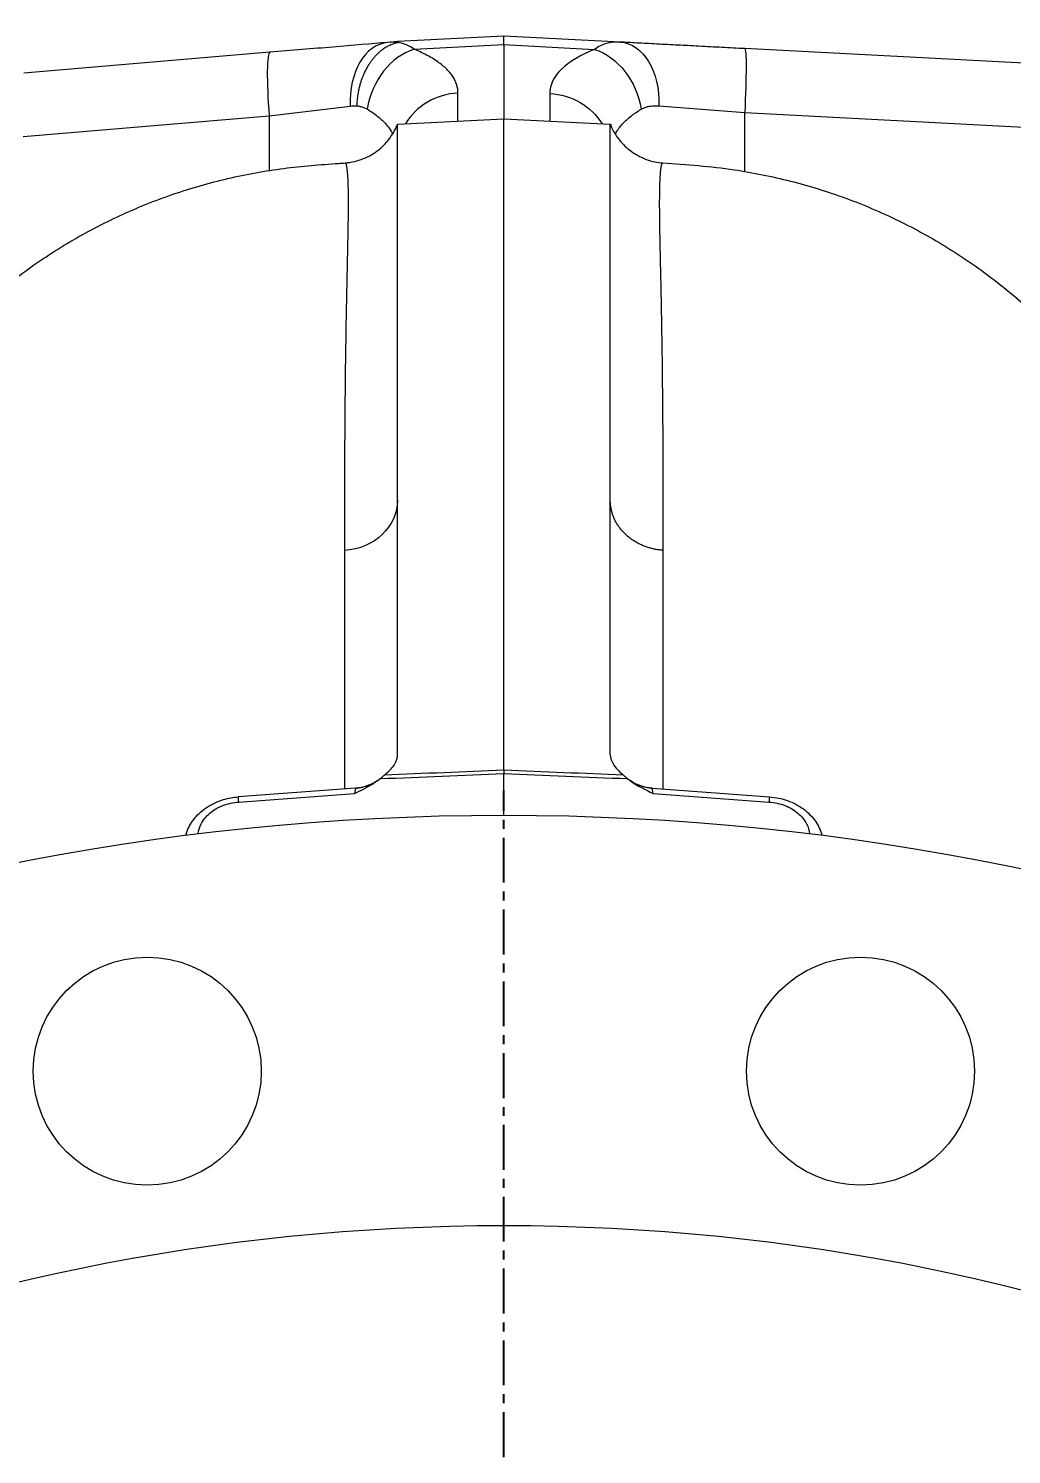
# Model space of a CAD drawing. Header units: millimetres. Extents: x -2122 to 22797, y 3569 to 89276.
# Drawn here: x 19585.1 to 19722, y 9463.4 to 9662.1 of the extents above; entities that cross this region are included whole.
import ezdxf

# ---------------------------------------------------------------- set-up
doc = ezdxf.new("R2010")
doc.units = ezdxf.units.MM
doc.header["$LTSCALE"] = 20
doc.linetypes.add('CENTER', pattern=[2, 1.25, -0.25, 0.25, -0.25])
doc.layers.add('IA-DIBUJO', color=3, linetype='Continuous', lineweight=30)
doc.layers.add('IA-DIM', color=7, linetype='Continuous')
doc.layers.add('IA-EJES', color=4, linetype='CENTER')
doc.styles.add('ING-AMB', font='romans.shx', dxfattribs={"width": 0.75, "oblique": 15})
doc.dimstyles.new('ING-AMB 20', dxfattribs={"dimscale": 20, "dimtxt": 3, "dimasz": 2.5, "dimexe": 1, "dimexo": 1, "dimgap": 1, "dimtad": 1, "dimdec": 0, "dimzin": 0, "dimdsep": 46, "dimtxsty": 'ING-AMB', "dimcen": 0.1, "dimclrd": 7, "dimclre": 7, "dimclrt": 2, "dimadec": 0, "dimazin": 0, "dimtfac": 1, "dimtdec": 0, "dimtmove": 0, "dimatfit": 0, "dimfxl": 1.25, "dimtolj": 1, "dimtzin": 0, "dimarcsym": 1})

# ---------------------------------------------------------------- blocks, each defined once
blk = doc.blocks.new('*U66')
at = {"layer": 'IA-EJES', "color": 0, "ltscale": 0.25, "transparency": 16777216}
blk.add_line((0, 69.85), (0, 352.75), dxfattribs=at)
blk = doc.blocks.new('A$C95565289')
at = {"color": 0, "linetype": 'Continuous', "lineweight": 0}
for centre, radius in [((-3202.48, 13552.85), 349.25), ((-3252.15, 13866.44), 15.88), ((-3152.82, 13866.44), 15.88), ((-3202.48, 13552.85), 292.1)]:
    blk.add_circle(centre, radius, dxfattribs=at)
blk = doc.blocks.new('*D67')
at = {"layer": 'Defpoints', "color": 0, "transparency": 16777216}
for p in [(19311.32, 9870.99), (19651.32, 9661.01), (19311.32, 9341.38)]:
    blk.add_point(p, dxfattribs=at)
at = {"layer": 'IA-DIM', "color": 7, "lineweight": -2, "transparency": 16777216}
for p, q in [((19311.32, 9361.38), (19311.32, 9890.99)), ((19651.32, 9681.01), (19651.32, 9890.99)), ((19601.32, 9870.99), (19361.32, 9870.99))]:
    blk.add_line(p, q, dxfattribs=at)
at = {"layer": 'IA-DIM', "color": 7, "transparency": 16777216}
for points in [[(19361.32, 9879.33), (19361.32, 9862.66), (19311.32, 9870.99)], [(19601.32, 9879.33), (19601.32, 9862.66), (19651.32, 9870.99)]]:
    blk.add_solid(points, dxfattribs=at)
at = {"layer": 'IA-DIM', "color": 2, "transparency": 16777216, "insert": (19481.32, 9920.99), "char_height": 60, "attachment_point": 5, "style": 'ING-AMB'}
blk.add_mtext('\\A1;340', dxfattribs=at)
blk = doc.blocks.new('*D69')
at = {"layer": 'Defpoints', "color": 0, "transparency": 16777216}
for p in [(20723.32, 9870.99), (19651.32, 9742.76), (20723.32, 9254.28)]:
    blk.add_point(p, dxfattribs=at)
at = {"layer": 'IA-DIM', "color": 7, "lineweight": -2, "transparency": 16777216}
for p, q in [((19651.32, 9762.76), (19651.32, 9890.99)), ((20723.32, 9274.28), (20723.32, 9890.99)), ((19701.32, 9870.99), (20673.32, 9870.99))]:
    blk.add_line(p, q, dxfattribs=at)
at = {"layer": 'IA-DIM', "color": 7, "transparency": 16777216}
for points in [[(19701.32, 9879.33), (19701.32, 9862.66), (19651.32, 9870.99)], [(20673.32, 9879.33), (20673.32, 9862.66), (20723.32, 9870.99)]]:
    blk.add_solid(points, dxfattribs=at)
at = {"layer": 'IA-DIM', "color": 2, "transparency": 16777216, "insert": (20187.32, 9920.99), "char_height": 60, "attachment_point": 5, "style": 'ING-AMB'}
blk.add_mtext('\\A1;1072', dxfattribs=at)
blk = doc.blocks.new('*D70')
at = {"layer": 'Defpoints', "color": 0, "transparency": 16777216}
for p in [(22459.38, 10023.87), (19311.32, 9341.38), (22459.38, 9303.02)]:
    blk.add_point(p, dxfattribs=at)
at = {"layer": 'IA-DIM', "color": 7, "lineweight": -2, "transparency": 16777216}
for p, q in [((19311.32, 9361.38), (19311.32, 10043.87)), ((22459.38, 9323.02), (22459.38, 10043.87)), ((19361.32, 10023.87), (22409.38, 10023.87))]:
    blk.add_line(p, q, dxfattribs=at)
at = {"layer": 'IA-DIM', "color": 7, "transparency": 16777216}
for points in [[(19361.32, 10032.2), (19361.32, 10015.54), (19311.32, 10023.87)], [(22409.38, 10032.2), (22409.38, 10015.54), (22459.38, 10023.87)]]:
    blk.add_solid(points, dxfattribs=at)
at = {"layer": 'IA-DIM', "color": 2, "transparency": 16777216, "insert": (20885.35, 10073.87), "char_height": 60, "attachment_point": 5, "style": 'ING-AMB'}
blk.add_mtext('\\A1;3148', dxfattribs=at)

msp = doc.modelspace()

# ---------------------------------------------------------------- linework, layer by layer
at = {"layer": 'IA-DIBUJO', "color": 3, "linetype": 'Continuous', "lineweight": 0}
for p, q in [((19651.32, 9661.01), (19636.51, 9660.24)), ((19667.54, 9660.16), (19651.32, 9661.01)), ((19651.32, 9659.82), (19651.32, 9661.01)), ((19636.51, 9660.24), (19635.12, 9660.12)), ((19638.82, 9659.17), (19651.32, 9659.82)), ((19651.32, 9659.82), (19663.96, 9659.16)), ((19651.32, 9659.82), (19651.32, 9649.49)), ((19750.02, 9655.84), (19684.86, 9659.26)), ((19618.75, 9658.75), (19584.47, 9655.86)), ((19644.93, 9649.16), (19644.93, 9653.07)), ((19657.71, 9653.01), (19657.71, 9649.16)), ((19618.65, 9649.89), (19629.93, 9651.26)), ((19672.92, 9651.29), (19684.86, 9650.38)), ((19584.37, 9647.01), (19618.65, 9649.89)), ((19618.65, 9649.89), (19618.65, 9642.29)), ((19636.51, 9648.72), (19651.32, 9649.49)), ((19651.32, 9649.49), (19666.14, 9648.72)), ((19684.86, 9642.15), (19684.86, 9650.38)), ((19684.86, 9650.38), (19750.02, 9646.96)), ((19651.32, 9552.49), (19651.32, 9558.28)), ((19630.65, 9556.24), (19614.32, 9555.04)), ((19671.99, 9556.24), (19688.32, 9555.04)), ((19614.36, 9554.32), (19630.52, 9555.51)), ((19672.13, 9555.51), (19688.28, 9554.32))]:
    msp.add_line(p, q, dxfattribs=at)
for centre, major_axis, ratio, start_param, end_param in [((19635.86, 9651.26), (-0.74, 8.86), 0.665908, 0, 1.514885), ((19639.28, 9650.83), (-3.36, -8.23), 0.762689, -2.585241, -1.269296), ((19619.5, 9649.89), (-0.74, 8.86), 0.095491, 0, 1.56277), ((19645.4, 9644.73), (-8.89, 0), 0.939693, -1.518436, -0.505578), ((19614.47, 9553.07), (-0.15, 1.97), 0.007084, 0, 0.87976), ((19688.18, 9553.07), (0.15, 1.97), 0.007084, -0.879761, 0)]:
    msp.add_ellipse(centre, major_axis=major_axis, ratio=ratio, start_param=start_param, end_param=end_param, dxfattribs=at)
at = {"layer": 'IA-DIBUJO', "color": 3, "linetype": 'Continuous', "lineweight": 0, "extrusion": (0, 0, -1)}
for centre, major_axis, ratio, start_param, end_param in [((19637.85, 9640.49), (-1.35, 19.74), 0.034018, 0.000537, 0.113305), ((19663.49, 9650.82), (3.31, -8.25), 0.758652, -2.58975, -1.27558), ((19667.08, 9651.29), (0.47, 8.88), 0.656337, 0, 1.536413), ((19684.39, 9650.38), (0.47, 8.88), 0.052264, 0, 1.568057), ((19657.25, 9644.67), (8.89, 0), 0.939693, -1.518436, -0.513958), ((19628.56, 9596.36), (7.95, 0), 0.881725, 0.000013, 1.499732), ((19651.32, 9557.03), (0, 1.97), 0.000277, 0.5137, 0.881391), ((19630.19, 9554.23), (-0.47, -2.02), 0.020683, -3.052272, -2.268243), ((19630.19, 9562.51), (-6.32, 0), 0.995396, -2.158009, -1.644777), ((19672.46, 9562.51), (-6.32, 0), 0.995396, -1.496816, -0.983584), ((19672.42, 9554.4), (-0.42, 1.84), 0.021645, -0.09352, 0.006719), ((19672.46, 9554.23), (0.47, -2.02), 0.020683, 2.268243, 3.052272)]:
    msp.add_ellipse(centre, major_axis=major_axis, ratio=ratio, start_param=start_param, end_param=end_param, dxfattribs=at)
at = {"layer": 'IA-DIBUJO', "color": 3, "linetype": 'Continuous', "lineweight": 0}
for points, knots in [([(19635.12, 9660.12), (19632.9, 9659.93), (19630.31, 9659.72), (19627.51, 9659.48), (19624.71, 9659.25), (19621.72, 9658.99), (19618.75, 9658.75)], [0.8403366, 0.8403366, 0.8403366, 0.8403366, 1.1575806, 1.1575806, 1.1575806, 1.4748248, 1.4748248, 1.4748248, 1.4748248]), ([(19636.54, 9660.08), (19636.41, 9660.06), (19636.27, 9660.02), (19636.14, 9659.99), (19636.01, 9659.95), (19635.87, 9659.9), (19635.74, 9659.85), (19635.64, 9659.81), (19635.53, 9659.77), (19635.43, 9659.72), (19635.26, 9659.65), (19635.1, 9659.56), (19634.93, 9659.46), (19634.77, 9659.37), (19634.61, 9659.26), (19634.45, 9659.15), (19634.42, 9659.13), (19634.4, 9659.11), (19634.37, 9659.09), (19634.24, 9659), (19634.12, 9658.89), (19634, 9658.79), (19633.87, 9658.68), (19633.75, 9658.57), (19633.63, 9658.45), (19633.56, 9658.37), (19633.48, 9658.29), (19633.41, 9658.21), (19633.3, 9658.1), (19633.2, 9657.98), (19633.1, 9657.86), (19633, 9657.74), (19632.9, 9657.61), (19632.81, 9657.48), (19632.72, 9657.36), (19632.64, 9657.24), (19632.56, 9657.11), (19632.46, 9656.96), (19632.36, 9656.8), (19632.27, 9656.64), (19632.17, 9656.47), (19632.09, 9656.31), (19632, 9656.13), (19631.95, 9656.03), (19631.9, 9655.93), (19631.86, 9655.83), (19631.79, 9655.69), (19631.73, 9655.55), (19631.67, 9655.4), (19631.61, 9655.25), (19631.56, 9655.1), (19631.5, 9654.95), (19631.45, 9654.8), (19631.4, 9654.65), (19631.35, 9654.49), (19631.34, 9654.46), (19631.33, 9654.43), (19631.32, 9654.4), (19631.27, 9654.21), (19631.22, 9654.02), (19631.17, 9653.83), (19631.12, 9653.64), (19631.08, 9653.44), (19631.04, 9653.25), (19631.02, 9653.12), (19631, 9653), (19630.98, 9652.87), (19630.95, 9652.69), (19630.92, 9652.51), (19630.9, 9652.32), (19630.89, 9652.25), (19630.89, 9652.17), (19630.88, 9652.09), (19630.87, 9651.97), (19630.86, 9651.85), (19630.85, 9651.73), (19630.84, 9651.62), (19630.84, 9651.5), (19630.83, 9651.38), (19630.83, 9651.35), (19630.83, 9651.32), (19630.83, 9651.29)], [0, 0, 0, 0, 0.000283757, 0.000283757, 0.000283757, 0.000569682, 0.000569682, 0.000569682, 0.000800321, 0.000800321, 0.000800321, 0.001168861, 0.001168861, 0.001168861, 0.001539334, 0.001539334, 0.001539334, 0.001600641, 0.001600641, 0.001600641, 0.00190103, 0.00190103, 0.00190103, 0.002204646, 0.002204646, 0.002204646, 0.002400962, 0.002400962, 0.002400962, 0.002675656, 0.002675656, 0.002675656, 0.002949858, 0.002949858, 0.002949858, 0.003201282, 0.003201282, 0.003201282, 0.003509579, 0.003509579, 0.003509579, 0.003820636, 0.003820636, 0.003820636, 0.004001603, 0.004001603, 0.004001603, 0.004251107, 0.004251107, 0.004251107, 0.004500601, 0.004500601, 0.004500601, 0.004750769, 0.004750769, 0.004750769, 0.004801924, 0.004801924, 0.004801924, 0.005105171, 0.005105171, 0.005105171, 0.005410147, 0.005410147, 0.005410147, 0.005602244, 0.005602244, 0.005602244, 0.005882859, 0.005882859, 0.005882859, 0.006002405, 0.006002405, 0.006002405, 0.006178936, 0.006178936, 0.006178936, 0.006356838, 0.006356838, 0.006356838, 0.006402565, 0.006402565, 0.006402565, 0.006402565]), ([(19636.59, 9660.12), (19636.59, 9660.11), (19636.59, 9660.11), (19636.59, 9660.1), (19636.58, 9660.1), (19636.58, 9660.09), (19636.56, 9660.09), (19636.56, 9660.09), (19636.55, 9660.08), (19636.54, 9660.08)], [0, 0, 0, 0, 0.0000654423, 0.0000654423, 0.0000654423, 0.0001095013, 0.0001095013, 0.0001095013, 0.0001308846, 0.0001308846, 0.0001308846, 0.0001308846]), ([(19644.93, 9653.07), (19644.93, 9653.26), (19644.92, 9653.45), (19644.86, 9653.84), (19644.81, 9654.03), (19644.69, 9654.41), (19644.62, 9654.61), (19644.43, 9654.99), (19644.33, 9655.18), (19644.08, 9655.55), (19643.94, 9655.74), (19643.66, 9656.08), (19643.51, 9656.24), (19643.18, 9656.57), (19642.99, 9656.75), (19642.57, 9657.09), (19642.35, 9657.26), (19641.87, 9657.59), (19641.63, 9657.75), (19641.11, 9658.07), (19640.83, 9658.22), (19640.27, 9658.52), (19639.98, 9658.66), (19639.4, 9658.92), (19639.11, 9659.05), (19638.82, 9659.17)], [4.8644364, 4.8644364, 4.8644364, 4.8644364, 4.9204346, 4.9204346, 4.9769257, 4.9769257, 5.0339933, 5.0339933, 5.0912139, 5.0912139, 5.1483818, 5.1483818, 5.1972786, 5.1972786, 5.2542362, 5.2542362, 5.3111376, 5.3111376, 5.3676205, 5.3676205, 5.423734, 5.423734, 5.4791381, 5.4791381, 5.5301133, 5.5301133, 5.5301133, 5.5301133]), ([(19663.96, 9659.16), (19661.99, 9658.37), (19660.39, 9657.42), (19659.32, 9656.36), (19658.25, 9655.31), (19657.71, 9654.16), (19657.71, 9653.01)], [0.7457781, 0.7457781, 0.7457781, 0.7457781, 1.0822596, 1.0822596, 1.0822596, 1.4187489, 1.4187489, 1.4187489, 1.4187489]), ([(19667.54, 9660.16), (19666.85, 9660.2), (19666.2, 9660.14), (19665.02, 9659.82), (19664.47, 9659.55), (19663.96, 9659.16)], [0, 0, 0, 0, 0.001957642, 0.001957642, 0.003915285, 0.003915285, 0.003915285, 0.003915285]), ([(19684.86, 9659.26), (19684.33, 9659.28), (19683.81, 9659.31), (19682.75, 9659.37), (19682.22, 9659.4), (19681.15, 9659.45), (19680.62, 9659.48), (19679.55, 9659.53), (19679.02, 9659.56), (19677.96, 9659.62), (19677.43, 9659.65), (19676.48, 9659.7), (19676.04, 9659.72), (19675.1, 9659.77), (19674.6, 9659.79), (19673.6, 9659.85), (19673.11, 9659.87), (19672.15, 9659.92), (19671.67, 9659.95), (19670.75, 9660), (19670.3, 9660.02), (19669.42, 9660.07), (19669, 9660.09), (19668.23, 9660.13), (19667.88, 9660.15), (19667.54, 9660.16)], [4.7647489, 4.7647489, 4.7647489, 4.7647489, 4.8207767, 4.8207767, 4.8772711, 4.8772711, 4.9343366, 4.9343366, 4.9915789, 4.9915789, 5.0488491, 5.0488491, 5.0968852, 5.0968852, 5.1541224, 5.1541224, 5.2114114, 5.2114114, 5.268443, 5.268443, 5.3251779, 5.3251779, 5.3812989, 5.3812989, 5.4290213, 5.4290213, 5.4290213, 5.4290213]), ([(19630.83, 9651.29), (19631, 9651.27), (19631.16, 9651.25), (19631.48, 9651.17), (19631.64, 9651.13), (19631.94, 9651.01), (19632.09, 9650.94), (19632.25, 9650.85), (19632.27, 9650.84), (19632.29, 9650.83)], [0, 0, 0, 0, 0.00036327, 0.00036327, 0.000726768, 0.000726768, 0.001090772, 0.001090772, 0.001143575, 0.001143575, 0.001143575, 0.001143575]), ([(19670.45, 9650.82), (19670.58, 9650.9), (19670.72, 9650.97), (19671.02, 9651.09), (19671.17, 9651.14), (19671.41, 9651.2), (19671.51, 9651.22), (19671.61, 9651.24), (19671.61, 9651.24), (19671.73, 9651.26), (19671.84, 9651.27), (19672.08, 9651.3), (19672.2, 9651.3), (19672.46, 9651.31), (19672.59, 9651.31), (19672.79, 9651.3), (19672.85, 9651.29), (19672.92, 9651.29)], [0, 0, 0, 0, 0.000349042, 0.000349042, 0.000703279, 0.000703279, 0.00091334, 0.00091334, 0.000922737, 0.000922737, 0.001172937, 0.001172937, 0.001428923, 0.001428923, 0.001696001, 0.001696001, 0.00182668, 0.00182668, 0.00182668, 0.00182668]), ([(19632.29, 9650.83), (19632.53, 9650.69), (19632.76, 9650.54), (19632.98, 9650.39), (19633.21, 9650.24), (19633.42, 9650.08), (19633.63, 9649.91), (19633.84, 9649.75), (19634.04, 9649.58), (19634.23, 9649.41), (19634.42, 9649.23), (19634.6, 9649.05), (19634.77, 9648.87), (19634.94, 9648.68), (19635.1, 9648.49), (19635.24, 9648.3), (19635.3, 9648.22), (19635.36, 9648.13), (19635.42, 9648.05), (19635.56, 9647.85), (19635.68, 9647.65), (19635.79, 9647.45), (19635.81, 9647.42), (19635.82, 9647.4), (19635.84, 9647.37)], [0.7530721, 0.7530721, 0.7530721, 0.7530721, 0.8129194, 0.8129194, 0.8129194, 0.8734478, 0.8734478, 0.8734478, 0.9349025, 0.9349025, 0.9349025, 0.9967552, 0.9967552, 0.9967552, 1.0589257, 1.0589257, 1.0589257, 1.0859032, 1.0859032, 1.0859032, 1.148438, 1.148438, 1.148438, 1.1567678, 1.1567678, 1.1567678, 1.1567678]), ([(19651.32, 9558.75), (19651.32, 9560.16), (19651.32, 9563.97), (19651.32, 9574.68), (19651.32, 9581.72), (19651.32, 9596.72), (19651.32, 9604.68), (19651.32, 9615.69), (19651.32, 9619.19), (19651.32, 9625.69), (19651.32, 9628.7), (19651.32, 9642.42), (19651.32, 9649.1), (19651.32, 9649.49), (19651.32, 9649.49), (19651.32, 9649.49)], [0.000182, 0.000182, 0.000182, 0.000182, 0.0280763, 0.0280763, 0.0572087, 0.0572087, 0.0863411, 0.0863411, 0.1009072, 0.1009072, 0.1154734, 0.1154734, 0.1737382, 0.1737382, 0.1754414, 0.1754414, 0.1754414, 0.1754414]), ([(19666.83, 9647.34), (19666.91, 9647.49), (19666.99, 9647.64), (19667.09, 9647.79), (19667.14, 9647.87), (19667.19, 9647.94), (19667.25, 9648.02), (19667.38, 9648.22), (19667.53, 9648.41), (19667.69, 9648.6), (19667.85, 9648.78), (19668.02, 9648.97), (19668.21, 9649.15), (19668.39, 9649.32), (19668.58, 9649.5), (19668.78, 9649.66), (19668.98, 9649.83), (19669.19, 9649.99), (19669.41, 9650.15), (19669.63, 9650.31), (19669.85, 9650.46), (19670.08, 9650.6), (19670.2, 9650.68), (19670.32, 9650.75), (19670.45, 9650.82)], [5.1297896, 5.1297896, 5.1297896, 5.1297896, 5.1758114, 5.1758114, 5.1758114, 5.2009294, 5.2009294, 5.2009294, 5.263094, 5.263094, 5.263094, 5.3250515, 5.3250515, 5.3250515, 5.3863185, 5.3863185, 5.3863185, 5.4470465, 5.4470465, 5.4470465, 5.5068985, 5.5068985, 5.5068985, 5.5374072, 5.5374072, 5.5374072, 5.5374072]), ([(19629.2, 9643.35), (19630.07, 9643.41), (19630.95, 9643.61), (19632.56, 9644.26), (19633.31, 9644.71), (19634.56, 9645.72), (19635.08, 9646.29), (19635.83, 9647.32), (19636.08, 9647.78), (19636.36, 9648.36), (19636.44, 9648.55), (19636.51, 9648.72)], [0, 0, 0, 0, 2.966024, 2.966024, 5.925114, 5.925114, 8.846309, 8.846309, 11.601457, 11.601457, 13.189272, 13.189272, 13.189272, 13.189272]), ([(19636.51, 9596.36), (19636.51, 9597.66), (19636.51, 9598.97), (19636.51, 9600.27), (19636.51, 9601.48), (19636.51, 9602.7), (19636.51, 9603.91), (19636.51, 9605.06), (19636.51, 9606.2), (19636.51, 9607.33), (19636.51, 9608.4), (19636.51, 9609.46), (19636.51, 9610.51), (19636.51, 9610.77), (19636.51, 9611.04), (19636.51, 9611.31), (19636.51, 9612.54), (19636.51, 9613.75), (19636.51, 9614.94), (19636.51, 9616.05), (19636.51, 9617.14), (19636.51, 9618.21), (19636.51, 9618.97), (19636.51, 9619.72), (19636.51, 9620.45), (19636.51, 9620.87), (19636.51, 9621.29), (19636.51, 9621.7), (19636.51, 9622.56), (19636.51, 9623.39), (19636.51, 9624.21), (19636.51, 9625.04), (19636.51, 9625.84), (19636.51, 9626.63), (19636.51, 9627.43), (19636.51, 9628.21), (19636.51, 9628.97), (19636.51, 9629.21), (19636.51, 9629.44), (19636.51, 9629.67), (19636.51, 9630.02), (19636.51, 9630.36), (19636.51, 9630.7), (19636.51, 9631.55), (19636.51, 9632.37), (19636.51, 9633.17), (19636.51, 9633.97), (19636.51, 9634.74), (19636.51, 9635.48), (19636.51, 9636.02), (19636.51, 9636.54), (19636.51, 9637.05), (19636.51, 9637.64), (19636.51, 9638.21), (19636.51, 9638.76), (19636.51, 9639.32), (19636.51, 9639.86), (19636.51, 9640.38), (19636.51, 9640.91), (19636.51, 9641.42), (19636.51, 9641.91), (19636.51, 9642.17), (19636.51, 9642.42), (19636.51, 9642.67), (19636.51, 9643.21), (19636.51, 9643.71), (19636.5, 9644.18), (19636.5, 9644.65), (19636.5, 9645.09), (19636.5, 9645.48), (19636.5, 9645.85), (19636.5, 9646.18), (19636.5, 9646.48), (19636.5, 9646.82), (19636.5, 9647.13), (19636.5, 9647.4), (19636.5, 9647.66), (19636.5, 9647.88), (19636.5, 9648.07), (19636.5, 9648.25), (19636.51, 9648.4), (19636.51, 9648.5), (19636.51, 9648.61), (19636.51, 9648.67), (19636.51, 9648.7), (19636.51, 9648.71), (19636.51, 9648.72), (19636.51, 9648.72)], [0, 0, 0, 0, 0.0219787, 0.0219787, 0.0219787, 0.0425432, 0.0425432, 0.0425432, 0.0620761, 0.0620761, 0.0620761, 0.0805276, 0.0805276, 0.0805276, 0.0852261, 0.0852261, 0.0852261, 0.1070211, 0.1070211, 0.1070211, 0.1274117, 0.1274117, 0.1274117, 0.1418331, 0.1418331, 0.1418331, 0.1500925, 0.1500925, 0.1500925, 0.167117, 0.167117, 0.167117, 0.1842863, 0.1842863, 0.1842863, 0.2016105, 0.2016105, 0.2016105, 0.2069399, 0.2069399, 0.2069399, 0.214958, 0.214958, 0.214958, 0.2350728, 0.2350728, 0.2350728, 0.2552228, 0.2552228, 0.2552228, 0.2697597, 0.2697597, 0.2697597, 0.2866353, 0.2866353, 0.2866353, 0.3038302, 0.3038302, 0.3038302, 0.3215754, 0.3215754, 0.3215754, 0.331059, 0.331059, 0.331059, 0.3518566, 0.3518566, 0.3518566, 0.3725684, 0.3725684, 0.3725684, 0.3913173, 0.3913173, 0.3913173, 0.4126574, 0.4126574, 0.4126574, 0.4337031, 0.4337031, 0.4337031, 0.4542929, 0.4542929, 0.4542929, 0.4744194, 0.4744194, 0.4744194, 0.4820056, 0.4820056, 0.4820056, 0.4820056]), ([(19666.14, 9596.37), (19666.14, 9596.39), (19666.14, 9596.41), (19666.14, 9596.43), (19666.14, 9596.43), (19666.14, 9596.43), (19666.14, 9596.44), (19666.14, 9596.44), (19666.14, 9596.45), (19666.14, 9596.46), (19666.14, 9596.48), (19666.14, 9596.49), (19666.14, 9596.51), (19666.14, 9596.58), (19666.14, 9596.64), (19666.14, 9596.71), (19666.14, 9596.84), (19666.14, 9596.97), (19666.14, 9597.1), (19666.14, 9597.36), (19666.14, 9597.62), (19666.14, 9597.87), (19666.14, 9598.39), (19666.14, 9598.9), (19666.14, 9599.4), (19666.14, 9606.48), (19666.14, 9612.61), (19666.14, 9617.81), (19666.14, 9618.44), (19666.14, 9619.06), (19666.14, 9619.67), (19666.14, 9619.94), (19666.14, 9620.22), (19666.14, 9620.49), (19666.14, 9620.83), (19666.14, 9621.16), (19666.14, 9621.49), (19666.14, 9621.56), (19666.14, 9621.63), (19666.14, 9621.7), (19666.14, 9622.32), (19666.14, 9622.91), (19666.14, 9623.5), (19666.14, 9624.09), (19666.14, 9624.67), (19666.14, 9625.24), (19666.14, 9625.45), (19666.14, 9625.65), (19666.14, 9625.85), (19666.14, 9626.52), (19666.14, 9627.17), (19666.14, 9627.8), (19666.14, 9628.45), (19666.14, 9629.07), (19666.14, 9629.67), (19666.14, 9629.68), (19666.14, 9629.69), (19666.14, 9629.69), (19666.14, 9630.03), (19666.14, 9630.37), (19666.14, 9630.7), (19666.14, 9631.27), (19666.14, 9631.82), (19666.14, 9632.36), (19666.14, 9632.89), (19666.14, 9633.4), (19666.14, 9633.9), (19666.14, 9634.41), (19666.14, 9634.89), (19666.14, 9635.36), (19666.14, 9635.85), (19666.14, 9636.31), (19666.14, 9636.76), (19666.14, 9636.87), (19666.14, 9636.97), (19666.14, 9637.07), (19666.14, 9637.22), (19666.14, 9637.37), (19666.14, 9637.52), (19666.14, 9637.97), (19666.14, 9638.41), (19666.14, 9638.83), (19666.14, 9639.25), (19666.14, 9639.66), (19666.14, 9640.05), (19666.14, 9640.45), (19666.14, 9640.83), (19666.14, 9641.2), (19666.14, 9641.3), (19666.14, 9641.41), (19666.14, 9641.51), (19666.14, 9641.89), (19666.14, 9642.25), (19666.14, 9642.6), (19666.14, 9642.95), (19666.14, 9643.29), (19666.14, 9643.6), (19666.14, 9643.93), (19666.14, 9644.23), (19666.14, 9644.52), (19666.14, 9644.82), (19666.14, 9645.09), (19666.14, 9645.35), (19666.14, 9645.62), (19666.14, 9645.86), (19666.14, 9646.09), (19666.14, 9646.22), (19666.14, 9646.33), (19666.14, 9646.45), (19666.14, 9646.49), (19666.14, 9646.54), (19666.14, 9646.58), (19666.14, 9646.8), (19666.14, 9647), (19666.14, 9647.18), (19666.14, 9647.37), (19666.14, 9647.54), (19666.14, 9647.7), (19666.14, 9647.85), (19666.14, 9647.98), (19666.14, 9648.1), (19666.14, 9648.22), (19666.14, 9648.32), (19666.14, 9648.4), (19666.14, 9648.48), (19666.14, 9648.54), (19666.14, 9648.59), (19666.14, 9648.65), (19666.14, 9648.68), (19666.14, 9648.7), (19666.14, 9648.71), (19666.14, 9648.72), (19666.14, 9648.72)], [0, 0, 0, 0, 0.0002352, 0.0002352, 0.0002352, 0.0002939, 0.0002939, 0.0002939, 0.0003527, 0.0003527, 0.0003527, 0.0004703, 0.0004703, 0.0004703, 0.0009406, 0.0009406, 0.0009406, 0.0018812, 0.0018812, 0.0018812, 0.0037625, 0.0037625, 0.0037625, 0.007525, 0.007525, 0.007525, 0.0601999, 0.0601999, 0.0601999, 0.06664, 0.06664, 0.06664, 0.0695525, 0.0695525, 0.0695525, 0.0732272, 0.0732272, 0.0732272, 0.0740154, 0.0740154, 0.0740154, 0.0808375, 0.0808375, 0.0808375, 0.0878048, 0.0878048, 0.0878048, 0.0902999, 0.0902999, 0.0902999, 0.0986767, 0.0986767, 0.0986767, 0.1071655, 0.1071655, 0.1071655, 0.107274, 0.107274, 0.107274, 0.1120625, 0.1120625, 0.1120625, 0.1203999, 0.1203999, 0.1203999, 0.128654, 0.128654, 0.128654, 0.1370307, 0.1370307, 0.1370307, 0.1456005, 0.1456005, 0.1456005, 0.147542, 0.147542, 0.147542, 0.1504998, 0.1504998, 0.1504998, 0.1594901, 0.1594901, 0.1594901, 0.1686189, 0.1686189, 0.1686189, 0.1779513, 0.1779513, 0.1779513, 0.1805998, 0.1805998, 0.1805998, 0.1905647, 0.1905647, 0.1905647, 0.2007078, 0.2007078, 0.2007078, 0.2111387, 0.2111387, 0.2111387, 0.221735, 0.221735, 0.221735, 0.2326009, 0.2326009, 0.2326009, 0.2383705, 0.2383705, 0.2383705, 0.2407997, 0.2407997, 0.2407997, 0.2524182, 0.2524182, 0.2524182, 0.2645636, 0.2645636, 0.2645636, 0.2767135, 0.2767135, 0.2767135, 0.2891902, 0.2891902, 0.2891902, 0.3009997, 0.3009997, 0.3009997, 0.314426, 0.314426, 0.314426, 0.3220345, 0.3220345, 0.3220345, 0.3220345]), ([(19666.14, 9648.72), (19666.28, 9648.36), (19666.49, 9647.88), (19667.17, 9646.8), (19667.62, 9646.22), (19668.7, 9645.19), (19669.32, 9644.72), (19670.74, 9643.96), (19671.55, 9643.66), (19672.73, 9643.42), (19673.09, 9643.37), (19673.44, 9643.35)], [0, 0, 0, 0, 3.419705, 3.419705, 6.37731, 6.37731, 9.082238, 9.082238, 11.969276, 11.969276, 13.177771, 13.177771, 13.177771, 13.177771]), ([(19550.68, 9537.68), (19550.7, 9538.36), (19550.72, 9539.05), (19550.84, 9542.69), (19550.95, 9545.48), (19551.15, 9550.24), (19551.24, 9552.28), (19551.44, 9556.2), (19551.54, 9558.07), (19551.75, 9561.72), (19551.87, 9563.49), (19552.19, 9567.76), (19552.38, 9570.12), (19553.03, 9575.08), (19553.3, 9576.95), (19554.04, 9580.75), (19554.35, 9582.19), (19555.05, 9584.97), (19555.4, 9586.25), (19556.2, 9588.87), (19556.65, 9590.23), (19557.66, 9593.02), (19558.23, 9594.48), (19559.56, 9597.57), (19560.33, 9599.2), (19562.1, 9602.64), (19563.12, 9604.44), (19565.41, 9608.15), (19566.71, 9610.05), (19569.56, 9613.87), (19571.13, 9615.77), (19574.51, 9619.5), (19576.33, 9621.31), (19580.16, 9624.78), (19582.19, 9626.43), (19586.4, 9629.54), (19588.6, 9630.99), (19593.13, 9633.67), (19595.48, 9634.9), (19600.27, 9637.12), (19602.73, 9638.11), (19607.74, 9639.83), (19610.29, 9640.56), (19615.45, 9641.77), (19618.06, 9642.24), (19623.2, 9642.91), (19625.75, 9643.09), (19628.6, 9643.3), (19628.9, 9643.32), (19629.2, 9643.35)], [278.739981, 278.739981, 278.739981, 278.739981, 283.708127, 283.708127, 305.564039, 305.564039, 323.661952, 323.661952, 342.479594, 342.479594, 362.461113, 362.461113, 391.139447, 391.139447, 404.717554, 404.717554, 411.413264, 411.413264, 416.397829, 416.397829, 421.199654, 421.199654, 426.176796, 426.176796, 431.766706, 431.766706, 438.029135, 438.029135, 444.965986, 444.965986, 452.372843, 452.372843, 460.05995, 460.05995, 467.882959, 467.882959, 475.768078, 475.768078, 483.688106, 483.688106, 491.631447, 491.631447, 499.590573, 499.590573, 507.559102, 507.559102, 515.205378, 515.205378, 516.117874, 516.117874, 516.117874, 516.117874]), ([(19629.2, 9643.35), (19629.22, 9643.35), (19629.23, 9643.34), (19629.24, 9643.33), (19629.26, 9643.32), (19629.28, 9643.3), (19629.29, 9643.27), (19629.31, 9643.23), (19629.32, 9643.2), (19629.34, 9643.15), (19629.34, 9643.12), (19629.35, 9643.1), (19629.36, 9643.07), (19629.36, 9643.06), (19629.36, 9643.04), (19629.37, 9643.03), (19629.38, 9642.98), (19629.39, 9642.92), (19629.4, 9642.86), (19629.41, 9642.8), (19629.42, 9642.74), (19629.43, 9642.67), (19629.44, 9642.6), (19629.45, 9642.54), (19629.46, 9642.47), (19629.47, 9642.4), (19629.48, 9642.33), (19629.48, 9642.26), (19629.49, 9642.19), (19629.5, 9642.11), (19629.5, 9642.05), (19629.51, 9641.98), (19629.52, 9641.91), (19629.52, 9641.84), (19629.52, 9641.81), (19629.53, 9641.79), (19629.53, 9641.76), (19629.53, 9641.76), (19629.53, 9641.75), (19629.53, 9641.75), (19629.56, 9641.3), (19629.59, 9640.75), (19629.61, 9640.1), (19629.62, 9639.52), (19629.63, 9638.86), (19629.64, 9638.11), (19629.64, 9638.11), (19629.64, 9638.11), (19629.64, 9638.1), (19629.64, 9637.74), (19629.64, 9637.35), (19629.63, 9636.95), (19629.63, 9636.54), (19629.63, 9636.12), (19629.62, 9635.68), (19629.62, 9635.24), (19629.61, 9634.78), (19629.6, 9634.3), (19629.6, 9634.09), (19629.6, 9633.88), (19629.59, 9633.66), (19629.59, 9633.6), (19629.59, 9633.54), (19629.59, 9633.48), (19629.59, 9633.36), (19629.58, 9633.23), (19629.58, 9633.1), (19629.58, 9632.84), (19629.57, 9632.57), (19629.56, 9632.29), (19629.56, 9632.29), (19629.56, 9632.29), (19629.56, 9632.29), (19629.56, 9632.06), (19629.55, 9631.82), (19629.55, 9631.56), (19629.54, 9631.3), (19629.54, 9631.03), (19629.53, 9630.73), (19629.52, 9630.43), (19629.52, 9630.12), (19629.51, 9629.78), (19629.5, 9629.58), (19629.5, 9629.37), (19629.5, 9629.15), (19629.49, 9628.77), (19629.48, 9628.36), (19629.47, 9627.93), (19629.46, 9627.64), (19629.45, 9627.33), (19629.45, 9627.02), (19629.44, 9626.71), (19629.43, 9626.39), (19629.43, 9626.06), (19629.42, 9625.7), (19629.41, 9625.33), (19629.4, 9624.94), (19629.4, 9624.78), (19629.4, 9624.62), (19629.39, 9624.45), (19629.39, 9624.45), (19629.39, 9624.45), (19629.39, 9624.44), (19629.39, 9624.04), (19629.38, 9623.64), (19629.37, 9623.26), (19629.36, 9622.86), (19629.36, 9622.48), (19629.35, 9622.1), (19629.34, 9621.74), (19629.34, 9621.39), (19629.33, 9621.05), (19629.33, 9620.82), (19629.32, 9620.6), (19629.32, 9620.38), (19629.32, 9620.25), (19629.32, 9620.12), (19629.31, 9620), (19629.31, 9619.66), (19629.3, 9619.33), (19629.3, 9619.01), (19629.29, 9618.73), (19629.29, 9618.47), (19629.29, 9618.21), (19629.28, 9617.92), (19629.28, 9617.64), (19629.27, 9617.37), (19629.27, 9617.1), (19629.27, 9616.85), (19629.26, 9616.61), (19629.26, 9616.41), (19629.26, 9616.23), (19629.25, 9616.06), (19629.25, 9615.84), (19629.25, 9615.65), (19629.25, 9615.47), (19629.25, 9615.4), (19629.25, 9615.33), (19629.24, 9615.26), (19629.24, 9615.14), (19629.24, 9615.04), (19629.24, 9614.94), (19629.24, 9614.89), (19629.24, 9614.84), (19629.24, 9614.79), (19629.24, 9614.77), (19629.24, 9614.75), (19629.24, 9614.72), (19629.24, 9614.71), (19629.24, 9614.7), (19629.24, 9614.69), (19629.24, 9614.68), (19629.24, 9614.67), (19629.24, 9614.66), (19629.24, 9614.66), (19629.24, 9614.64), (19629.24, 9614.63), (19629.23, 9613.7), (19629.22, 9612.75), (19629.21, 9611.8), (19629.2, 9611.33), (19629.2, 9610.85), (19629.19, 9610.37), (19629.19, 9610.29), (19629.19, 9610.21), (19629.19, 9610.13), (19629.19, 9609.71), (19629.18, 9609.29), (19629.18, 9608.86), (19629.18, 9608.78), (19629.18, 9608.71), (19629.18, 9608.63), (19629.17, 9607.29), (19629.16, 9605.92), (19629.15, 9604.53), (19629.15, 9603.93), (19629.15, 9603.32), (19629.14, 9602.71), (19629.14, 9601.04), (19629.13, 9599.34), (19629.13, 9597.6), (19629.12, 9595.84), (19629.12, 9594.05), (19629.12, 9592.22), (19629.12, 9591.28), (19629.12, 9590.33), (19629.12, 9589.37)], [0.5352201, 0.5352201, 0.5352201, 0.5352201, 0.5417405, 0.5417405, 0.5417405, 0.5509056, 0.5509056, 0.5509056, 0.5601636, 0.5601636, 0.5601636, 0.5652435, 0.5652435, 0.5652435, 0.56748, 0.56748, 0.56748, 0.5764407, 0.5764407, 0.5764407, 0.5854093, 0.5854093, 0.5854093, 0.5942917, 0.5942917, 0.5942917, 0.6032941, 0.6032941, 0.6032941, 0.6122949, 0.6122949, 0.6122949, 0.6213114, 0.6213114, 0.6213114, 0.6249695, 0.6249695, 0.6249695, 0.6252437, 0.6252437, 0.6252437, 0.6580067, 0.6580067, 0.6580067, 0.6875, 0.6875, 0.6875, 0.6876825, 0.6876825, 0.6876825, 0.702157, 0.702157, 0.702157, 0.7165978, 0.7165978, 0.7165978, 0.7308797, 0.7308797, 0.7308797, 0.7372111, 0.7372111, 0.7372111, 0.738936, 0.738936, 0.738936, 0.7424978, 0.7424978, 0.7424978, 0.749939, 0.749939, 0.749939, 0.75, 0.75, 0.75, 0.7585929, 0.7585929, 0.7585929, 0.7672439, 0.7672439, 0.7672439, 0.775992, 0.775992, 0.775992, 0.78125, 0.78125, 0.78125, 0.790613, 0.790613, 0.790613, 0.7968691, 0.7968691, 0.7968691, 0.8030297, 0.8030297, 0.8030297, 0.8096919, 0.8096919, 0.8096919, 0.812439, 0.812439, 0.812439, 0.8125, 0.8125, 0.8125, 0.8177182, 0.8177182, 0.8177182, 0.8230336, 0.8230336, 0.8230336, 0.828125, 0.828125, 0.828125, 0.8315486, 0.8315486, 0.8315486, 0.8335329, 0.8335329, 0.8335329, 0.838999, 0.838999, 0.838999, 0.84375, 0.84375, 0.84375, 0.8492794, 0.8492794, 0.8492794, 0.8548332, 0.8548332, 0.8548332, 0.859375, 0.859375, 0.859375, 0.8649613, 0.8649613, 0.8649613, 0.8671875, 0.8671875, 0.8671875, 0.8710937, 0.8710937, 0.8710937, 0.8730469, 0.8730469, 0.8730469, 0.8740234, 0.8740234, 0.8740234, 0.8745117, 0.8745117, 0.8745117, 0.8749695, 0.8749695, 0.8749695, 0.8751864, 0.8751864, 0.8751864, 0.890625, 0.890625, 0.890625, 0.8982755, 0.8982755, 0.8982755, 0.8995621, 0.8995621, 0.8995621, 0.90625, 0.90625, 0.90625, 0.9074517, 0.9074517, 0.9074517, 0.9284585, 0.9284585, 0.9284585, 0.9375, 0.9375, 0.9375, 0.9621661, 0.9621661, 0.9621661, 0.9871277, 0.9871277, 0.9871277, 1, 1, 1, 1]), ([(19673.52, 9589.38), (19673.52, 9590.89), (19673.53, 9592.38), (19673.52, 9595.29), (19673.52, 9596.71), (19673.51, 9599.47), (19673.51, 9600.82), (19673.5, 9602.34), (19673.5, 9602.54), (19673.5, 9603.97), (19673.49, 9605.2), (19673.48, 9607.24), (19673.47, 9608.07), (19673.46, 9609.45), (19673.45, 9610.02), (19673.45, 9611), (19673.44, 9611.41), (19673.43, 9612.31), (19673.43, 9612.8), (19673.42, 9613.51), (19673.42, 9613.75), (19673.42, 9614.11), (19673.41, 9614.23), (19673.41, 9614.4), (19673.41, 9614.52), (19673.41, 9614.63), (19673.41, 9614.69), (19673.41, 9614.69), (19673.41, 9614.7), (19673.41, 9614.7), (19673.41, 9614.7), (19673.41, 9614.82), (19673.41, 9614.95), (19673.4, 9615.26), (19673.4, 9615.43), (19673.39, 9615.8), (19673.39, 9616), (19673.39, 9616.44), (19673.38, 9616.68), (19673.37, 9617.17), (19673.37, 9617.44), (19673.36, 9617.89), (19673.36, 9618.07), (19673.35, 9618.55), (19673.35, 9618.86), (19673.34, 9619.51), (19673.33, 9619.86), (19673.32, 9620.49), (19673.32, 9620.78), (19673.31, 9621.46), (19673.3, 9621.85), (19673.29, 9622.41), (19673.29, 9622.56), (19673.28, 9623), (19673.27, 9623.29), (19673.27, 9623.73), (19673.26, 9623.87), (19673.26, 9624.1), (19673.26, 9624.17), (19673.26, 9624.28), (19673.25, 9624.34), (19673.25, 9624.41), (19673.25, 9624.44), (19673.25, 9624.46), (19673.25, 9624.47), (19673.25, 9624.47), (19673.25, 9624.47), (19673.25, 9624.47), (19673.24, 9625.02), (19673.23, 9625.54), (19673.21, 9626.53), (19673.2, 9626.99), (19673.18, 9627.88), (19673.17, 9628.3), (19673.16, 9628.86), (19673.15, 9629.02), (19673.14, 9629.54), (19673.13, 9629.88), (19673.12, 9630.44), (19673.12, 9630.68), (19673.1, 9631.18), (19673.1, 9631.45), (19673.09, 9631.91), (19673.08, 9632.11), (19673.08, 9632.3), (19673.08, 9632.3), (19673.08, 9632.3), (19673.08, 9632.3), (19673.08, 9632.31), (19673.06, 9633.45), (19673.04, 9634.51), (19673.02, 9636.43), (19673.01, 9637.31), (19673.02, 9638.88), (19673.03, 9639.57), (19673.05, 9640.48), (19673.06, 9640.76), (19673.08, 9641.15), (19673.09, 9641.27), (19673.1, 9641.45), (19673.1, 9641.51), (19673.11, 9641.62), (19673.11, 9641.67), (19673.12, 9641.73), (19673.12, 9641.73), (19673.12, 9641.73), (19673.12, 9641.73), (19673.12, 9641.79), (19673.13, 9641.86), (19673.14, 9642), (19673.14, 9642.07), (19673.16, 9642.21), (19673.16, 9642.28), (19673.18, 9642.39), (19673.18, 9642.42), (19673.19, 9642.53), (19673.2, 9642.6), (19673.22, 9642.73), (19673.23, 9642.8), (19673.25, 9642.92), (19673.27, 9642.98), (19673.29, 9643.07), (19673.3, 9643.1), (19673.32, 9643.18), (19673.34, 9643.22), (19673.37, 9643.29), (19673.38, 9643.31), (19673.41, 9643.34), (19673.43, 9643.35), (19673.44, 9643.35)], [0, 0, 0, 0, 0.0202871, 0.0202871, 0.0401277, 0.0401277, 0.0596359, 0.0596359, 0.0625, 0.0625, 0.0809082, 0.0809082, 0.09375, 0.09375, 0.1026603, 0.1026603, 0.109375, 0.109375, 0.1171875, 0.1171875, 0.1210938, 0.1210938, 0.1230469, 0.1230469, 0.1240234, 0.1249695, 0.1249695, 0.1249822, 0.1249822, 0.125, 0.125, 0.125, 0.1305914, 0.1305914, 0.1361717, 0.1361717, 0.1417395, 0.1417395, 0.1473024, 0.1473024, 0.1528611, 0.1528611, 0.15625, 0.15625, 0.1618257, 0.1618257, 0.167411, 0.167411, 0.171875, 0.171875, 0.177562, 0.177562, 0.1796875, 0.1796875, 0.1835938, 0.1835938, 0.1855469, 0.1855469, 0.1865234, 0.1865234, 0.1870117, 0.1872559, 0.187439, 0.187439, 0.1874889, 0.1874889, 0.1875, 0.1875, 0.1875, 0.196639, 0.196639, 0.2058084, 0.2058084, 0.2149686, 0.2149686, 0.21875, 0.21875, 0.2275315, 0.2275315, 0.2342699, 0.2342699, 0.2427182, 0.2427182, 0.249939, 0.249939, 0.2499838, 0.2499838, 0.25, 0.25, 0.25, 0.28125, 0.28125, 0.3125, 0.3125, 0.34375, 0.34375, 0.359375, 0.359375, 0.3671875, 0.3671875, 0.3710938, 0.3710938, 0.3749695, 0.3749695, 0.3749861, 0.3749861, 0.375, 0.375, 0.383949, 0.383949, 0.3928916, 0.3928916, 0.4018222, 0.4018222, 0.40625, 0.40625, 0.4151649, 0.4151649, 0.4240642, 0.4240642, 0.4329451, 0.4329451, 0.4393744, 0.4393744, 0.4484609, 0.4484609, 0.4575531, 0.4575531, 0.465096, 0.465096, 0.465096, 0.465096]), ([(19673.44, 9643.35), (19676.77, 9643.11), (19680.11, 9642.88), (19686.03, 9641.99), (19688.64, 9641.47), (19693.83, 9640.15), (19696.4, 9639.35), (19701.41, 9637.52), (19703.86, 9636.47), (19708.63, 9634.15), (19710.95, 9632.87), (19715.45, 9630.07), (19717.64, 9628.56), (19721.82, 9625.33), (19723.83, 9623.61), (19727.65, 9619.99), (19729.47, 9618.09), (19732.87, 9614.14), (19734.47, 9612.09), (19737.4, 9607.9), (19738.75, 9605.76), (19741.16, 9601.51), (19742.24, 9599.39), (19744.06, 9595.36), (19744.83, 9593.44), (19746.1, 9589.95), (19746.62, 9588.35), (19747.44, 9585.54), (19747.77, 9584.3), (19748.32, 9582.04), (19748.54, 9581.02), (19748.93, 9579.12), (19749.09, 9578.24), (19749.38, 9576.54), (19749.51, 9575.74), (19749.74, 9574.12), (19749.85, 9573.32), (19750.06, 9571.62), (19750.15, 9570.74), (19750.35, 9568.76), (19750.45, 9567.68), (19750.68, 9564.8), (19750.81, 9563.01), (19751.09, 9558.44), (19751.25, 9555.54), (19751.5, 9550.08), (19751.61, 9547.7), (19751.79, 9542.84), (19751.88, 9540.39), (19751.97, 9537.76), (19751.97, 9537.72), (19751.97, 9537.68)], [0, 0, 0, 0, 10.010622, 10.010622, 18.015618, 18.015618, 26.085967, 26.085967, 34.051975, 34.051975, 42.007898, 42.007898, 49.9497, 49.9497, 57.865297, 57.865297, 65.738391, 65.738391, 73.53195, 73.53195, 81.156036, 81.156036, 88.406738, 88.406738, 94.931017, 94.931017, 100.624988, 100.624988, 105.583569, 105.583569, 110.372954, 110.372954, 115.340126, 115.340126, 120.925219, 120.925219, 127.670637, 127.670637, 136.392795, 136.392795, 148.528573, 148.528573, 169.033864, 169.033864, 198.302015, 198.302015, 218.545423, 218.545423, 237.09535, 237.09535, 237.379443, 237.379443, 237.379443, 237.379443]), ([(19636.51, 9560.91), (19636.51, 9562.82), (19636.51, 9565.43), (19636.51, 9574.02), (19636.51, 9581.04), (19636.51, 9591.1), (19636.51, 9593.73), (19636.51, 9596.36)], [0.00287386, 0.00287386, 0.00287386, 0.00287386, 0.01371667, 0.01371667, 0.03270965, 0.03270965, 0.03922509, 0.03922509, 0.03922509, 0.03922509]), ([(19666.14, 9560.91), (19666.14, 9562.82), (19666.14, 9565.43), (19666.14, 9574.02), (19666.14, 9581.04), (19666.14, 9591.11), (19666.14, 9593.73), (19666.14, 9596.37)], [0.00287386, 0.00287386, 0.00287386, 0.00287386, 0.01371794, 0.01371794, 0.03271314, 0.03271314, 0.03924028, 0.03924028, 0.03924028, 0.03924028]), ([(19673.52, 9589.38), (19673.35, 9589.39), (19673.17, 9589.41), (19672.81, 9589.46), (19672.63, 9589.48), (19672.27, 9589.55), (19672.1, 9589.59), (19671.74, 9589.68), (19671.57, 9589.73), (19671.22, 9589.84), (19671.05, 9589.9), (19670.7, 9590.03), (19670.53, 9590.11), (19670.19, 9590.26), (19670.03, 9590.34), (19669.71, 9590.52), (19669.56, 9590.61), (19669.25, 9590.81), (19669.1, 9590.91), (19668.82, 9591.13), (19668.68, 9591.24), (19668.41, 9591.47), (19668.27, 9591.59), (19668.02, 9591.84), (19667.9, 9591.97), (19667.67, 9592.23), (19667.56, 9592.37), (19667.35, 9592.65), (19667.26, 9592.79), (19667.07, 9593.08), (19666.98, 9593.22), (19666.82, 9593.52), (19666.75, 9593.68), (19666.61, 9593.98), (19666.55, 9594.14), (19666.44, 9594.45), (19666.39, 9594.61), (19666.31, 9594.93), (19666.27, 9595.09), (19666.21, 9595.41), (19666.19, 9595.57), (19666.16, 9595.89), (19666.15, 9596.04), (19666.14, 9596.26), (19666.14, 9596.32), (19666.14, 9596.37)], [0, 0, 0, 0, 0.0491003, 0.0491003, 0.0974889, 0.0974889, 0.1452451, 0.1452451, 0.192446, 0.192446, 0.2391666, 0.2391666, 0.2867187, 0.2867187, 0.3325795, 0.3325795, 0.3782151, 0.3782151, 0.4236903, 0.4236903, 0.4690692, 0.4690692, 0.5144158, 0.5144158, 0.5597936, 0.5597936, 0.6052664, 0.6052664, 0.6508981, 0.6508981, 0.6969209, 0.6969209, 0.7432339, 0.7432339, 0.789896, 0.789896, 0.8369667, 0.8369667, 0.884783, 0.884783, 0.9330655, 0.9330655, 0.9821354, 0.9821354, 1, 1, 1, 1]), ([(19629.12, 9589.37), (19629.13, 9584.1), (19629.14, 9578.37), (19629.14, 9571.77), (19629.14, 9571.29), (19629.15, 9570.79), (19629.15, 9570.6), (19629.15, 9570.49), (19629.15, 9570.16), (19629.15, 9569.09), (19629.15, 9568.03), (19629.15, 9565.49), (19629.15, 9563.82), (19629.14, 9560.13), (19629.14, 9558.11), (19629.15, 9556.13)], [0, 0, 0, 0, 0.4625581, 0.4625581, 0.491468, 0.4986955, 0.4986955, 0.505923, 0.505923, 0.5203779, 0.5781977, 0.5781977, 0.6938372, 0.6938372, 0.838267, 0.838267, 0.838267, 0.838267]), ([(19673.5, 9556.13), (19673.5, 9557.28), (19673.5, 9558.45), (19673.5, 9560.44), (19673.5, 9561.25), (19673.5, 9563.45), (19673.5, 9564.87), (19673.5, 9566.97), (19673.5, 9567.62), (19673.5, 9568.69), (19673.5, 9569.1), (19673.5, 9569.71), (19673.5, 9569.92), (19673.5, 9570.23), (19673.5, 9570.39), (19673.5, 9570.54), (19673.5, 9570.63), (19673.5, 9570.67), (19673.5, 9570.71), (19673.5, 9570.71), (19673.5, 9570.72), (19673.5, 9570.74), (19673.5, 9570.8), (19673.5, 9570.85), (19673.5, 9570.99), (19673.5, 9571.09), (19673.5, 9571.57), (19673.5, 9571.96), (19673.5, 9573.88), (19673.5, 9575.39), (19673.51, 9578.35), (19673.51, 9579.8), (19673.51, 9582.77), (19673.51, 9584.28), (19673.52, 9586.99), (19673.52, 9588.2), (19673.52, 9589.38)], [0.1686314, 0.1686314, 0.1686314, 0.1686314, 0.2534595, 0.2534595, 0.3095188, 0.3095188, 0.4048196, 0.4048196, 0.4475107, 0.4475107, 0.4738155, 0.4738155, 0.4869679, 0.4869679, 0.4935442, 0.4968323, 0.4968323, 0.4991956, 0.4991956, 0.4992781, 0.4992781, 0.5001204, 0.5001204, 0.5037166, 0.5037166, 0.5109091, 0.5109091, 0.5396792, 0.5396792, 0.6550854, 0.6550854, 0.7704915, 0.7704915, 0.8955604, 0.8955604, 1, 1, 1, 1]), ([(19634.67, 9558.06), (19634.89, 9558.25), (19635.15, 9558.47), (19635.64, 9558.96), (19635.85, 9559.21), (19636.42, 9560.07), (19636.51, 9560.55), (19636.51, 9560.91)], [0.0000011, 0.0000011, 0.0000011, 0.0000011, 0.0639756, 0.0639756, 0.1286372, 0.1286372, 0.2726284, 0.2726284, 0.2726284, 0.2726284]), ([(19666.14, 9560.91), (19666.14, 9560.55), (19666.23, 9560.07), (19667.02, 9558.87), (19667.6, 9558.38), (19667.98, 9558.06)], [-0.2150131, -0.2150131, -0.2150131, -0.2150131, -0.1090604, -0.1090604, -0.000001, -0.000001, -0.000001, -0.000001]), ([(19630.65, 9556.24), (19631.33, 9556.29), (19632.01, 9556.46), (19633.2, 9556.96), (19633.73, 9557.27), (19634.19, 9557.66)], [0.00032, 0.00032, 0.00032, 0.00032, 2.048811, 2.048811, 3.856553, 3.856553, 3.856553, 3.856553]), ([(19634.1, 9557.58), (19634.21, 9557.67), (19634.31, 9557.75), (19634.5, 9557.92), (19634.59, 9557.99), (19634.67, 9558.06)], [0, 0, 0, 0, 0.02334437, 0.02334437, 0.04668844, 0.04668844, 0.04668844, 0.04668844]), ([(19667.98, 9558.06), (19668.06, 9557.99), (19668.16, 9557.9), (19668.36, 9557.74), (19668.45, 9557.66), (19668.55, 9557.58)], [0, 0, 0, 0, 0.02533809, 0.02533809, 0.04659596, 0.04659596, 0.04659596, 0.04659596]), ([(19668.45, 9557.66), (19668.98, 9557.22), (19669.59, 9556.87), (19670.79, 9556.42), (19671.39, 9556.29), (19671.99, 9556.24)], [0, 0, 0, 0, 2.048795, 2.048795, 3.856214, 3.856214, 3.856214, 3.856214]), ([(19630.52, 9555.51), (19630.64, 9555.57), (19630.76, 9555.63), (19630.88, 9555.69), (19631.01, 9555.75), (19631.13, 9555.8), (19631.25, 9555.86), (19631.37, 9555.92), (19631.49, 9555.98), (19631.61, 9556.04), (19631.72, 9556.1), (19631.84, 9556.16), (19631.95, 9556.21), (19632.02, 9556.25), (19632.09, 9556.29), (19632.16, 9556.33), (19632.28, 9556.39), (19632.39, 9556.45), (19632.5, 9556.52), (19632.62, 9556.58), (19632.73, 9556.65), (19632.84, 9556.72), (19632.96, 9556.78), (19633.07, 9556.85), (19633.18, 9556.92), (19633.29, 9557), (19633.4, 9557.07), (19633.51, 9557.14), (19633.57, 9557.18), (19633.63, 9557.23), (19633.69, 9557.27)], [-0.000011314, -0.000011314, -0.000011314, -0.000011314, 0.000202746, 0.000202746, 0.000202746, 0.00041729, 0.00041729, 0.00041729, 0.000628934, 0.000628934, 0.000628934, 0.000831233, 0.000831233, 0.000831233, 0.000960733, 0.000960733, 0.000960733, 0.001167427, 0.001167427, 0.001167427, 0.001380678, 0.001380678, 0.001380678, 0.00159537, 0.00159537, 0.00159537, 0.001809672, 0.001809672, 0.001809672, 0.00193278, 0.00193278, 0.00193278, 0.00193278]), ([(19630.65, 9556.24), (19630.65, 9556.24), (19630.65, 9556.24), (19630.65, 9556.24), (19630.65, 9556.24), (19630.65, 9556.24), (19630.65, 9556.23)], [6.18582044, 6.18582044, 6.18582044, 6.18582044, 6.21994687, 6.21994687, 6.21994687, 6.28318531, 6.28318531, 6.28318531, 6.28318531]), ([(19633.69, 9557.27), (19633.76, 9557.32), (19633.83, 9557.37), (19633.96, 9557.47), (19634.03, 9557.53), (19634.1, 9557.58)], [0, 0, 0, 0, 0.01416943, 0.01416943, 0.02837151, 0.02837151, 0.02837151, 0.02837151]), ([(19668.55, 9557.58), (19668.62, 9557.53), (19668.68, 9557.47), (19668.82, 9557.37), (19668.89, 9557.32), (19668.96, 9557.27)], [0.00000151, 0.00000151, 0.00000151, 0.00000151, 0.01420269, 0.01420269, 0.02837121, 0.02837121, 0.02837121, 0.02837121]), ([(19607.05, 9549.67), (19607.1, 9549.88), (19607.16, 9550.08), (19607.48, 9550.93), (19607.84, 9551.55), (19608.77, 9552.69), (19609.36, 9553.2), (19610.71, 9554.07), (19611.48, 9554.42), (19612.94, 9554.86), (19613.63, 9554.99), (19614.32, 9555.04)], [1.54312, 1.54312, 1.54312, 1.54312, 2.253189, 2.253189, 4.581448, 4.581448, 7.033179, 7.033179, 9.577771, 9.577771, 11.6555, 11.6555, 11.6555, 11.6555]), ([(19608.76, 9549.89), (19608.81, 9550.36), (19608.94, 9550.83), (19609.45, 9551.82), (19609.86, 9552.33), (19610.89, 9553.21), (19611.51, 9553.57), (19612.87, 9554.1), (19613.62, 9554.27), (19614.36, 9554.32)], [3.211631, 3.211631, 3.211631, 3.211631, 3.521202, 3.521202, 3.900811, 3.900811, 4.28042, 4.28042, 4.660029, 4.660029, 4.660029, 4.660029]), ([(19688.28, 9554.32), (19689.03, 9554.27), (19689.77, 9554.1), (19691.13, 9553.57), (19691.75, 9553.21), (19692.79, 9552.33), (19693.2, 9551.82), (19693.7, 9550.83), (19693.84, 9550.36), (19693.88, 9549.89)], [4.764749, 4.764749, 4.764749, 4.764749, 5.144358, 5.144358, 5.523967, 5.523967, 5.903576, 5.903576, 6.213146, 6.213146, 6.213146, 6.213146]), ([(19688.32, 9555.04), (19689.17, 9554.98), (19690.02, 9554.8), (19691.61, 9554.23), (19692.37, 9553.84), (19693.68, 9552.87), (19694.26, 9552.29), (19695.12, 9551.04), (19695.43, 9550.37), (19695.6, 9549.67)], [0, 0, 0, 0, 2.552486, 2.552486, 5.127605, 5.127605, 7.69702, 7.69702, 10.104472, 10.104472, 10.104472, 10.104472])]:
    msp.add_open_spline(points, degree=3, knots=knots, dxfattribs=at)
for points in [[(19636.54, 9660.08), (19636.09, 9660.15), (19635.61, 9660.16), (19635.12, 9660.12)], [(19638.82, 9659.17), (19638.15, 9659.68), (19637.42, 9659.99), (19636.59, 9660.12)], [(19629.93, 9651.26), (19630.24, 9651.3), (19630.54, 9651.31), (19630.83, 9651.29)], [(19666.14, 9644.76), (19666.14, 9644.76), (19666.14, 9644.76), (19666.14, 9644.76)], [(19666.14, 9560.91), (19666.14, 9560.91), (19666.14, 9560.91), (19666.14, 9560.91)], [(19634.1, 9557.58), (19639.84, 9557.81), (19645.58, 9558.05), (19651.32, 9558.28)], [(19651.32, 9558.75), (19645.77, 9558.52), (19640.22, 9558.29), (19634.67, 9558.06)], [(19667.98, 9558.06), (19662.43, 9558.29), (19656.87, 9558.52), (19651.32, 9558.75)], [(19651.32, 9558.28), (19657.07, 9558.05), (19662.81, 9557.81), (19668.55, 9557.58)], [(19668.96, 9557.27), (19669.91, 9556.58), (19671.02, 9556.03), (19672.13, 9555.51)]]:
    msp.add_open_spline(points, degree=3, dxfattribs=at)
msp.add_rational_spline([(19636.51, 9660.24), (19636.51, 9660.24), (19636.51, 9660.24), (19636.51, 9660.24)], [1, 0.999999904181, 0.999999904181, 1], degree=3, dxfattribs=at)

# ---------------------------------------------------------------- block references
msp.add_blockref('A$C95565289', (22853.81, -4349.61), dxfattribs=at)
at = {"layer": 'IA-EJES', "ltscale": 0.25}
msp.add_blockref('*U66', (19651.32, 9203.24), dxfattribs=at)

# ---------------------------------------------------------------- dimensions: what is measured, and where the dimension line sits
at = {"layer": 'IA-DIM'}
for base, p1, p2, picture, middle in [((22459.38, 10023.87), (19311.32, 9341.38), (22459.38, 9303.02), '*D70', (20885.35, 10073.87)), ((19311.32, 9870.99), (19651.32, 9661.01), (19311.32, 9341.38), '*D67', (19481.32, 9920.99)), ((20723.32, 9870.99), (19651.32, 9742.76), (20723.32, 9254.28), '*D69', (20187.32, 9920.99))]:
    dim = msp.add_linear_dim(base=base, p1=p1, p2=p2, dimstyle='ING-AMB 20', override={"dimpost": '\\X'}, dxfattribs=at)
    dim.commit()
    dim.dimension.update_dxf_attribs({"geometry": picture, "text_midpoint": middle})

doc.saveas('drawing.dxf')
